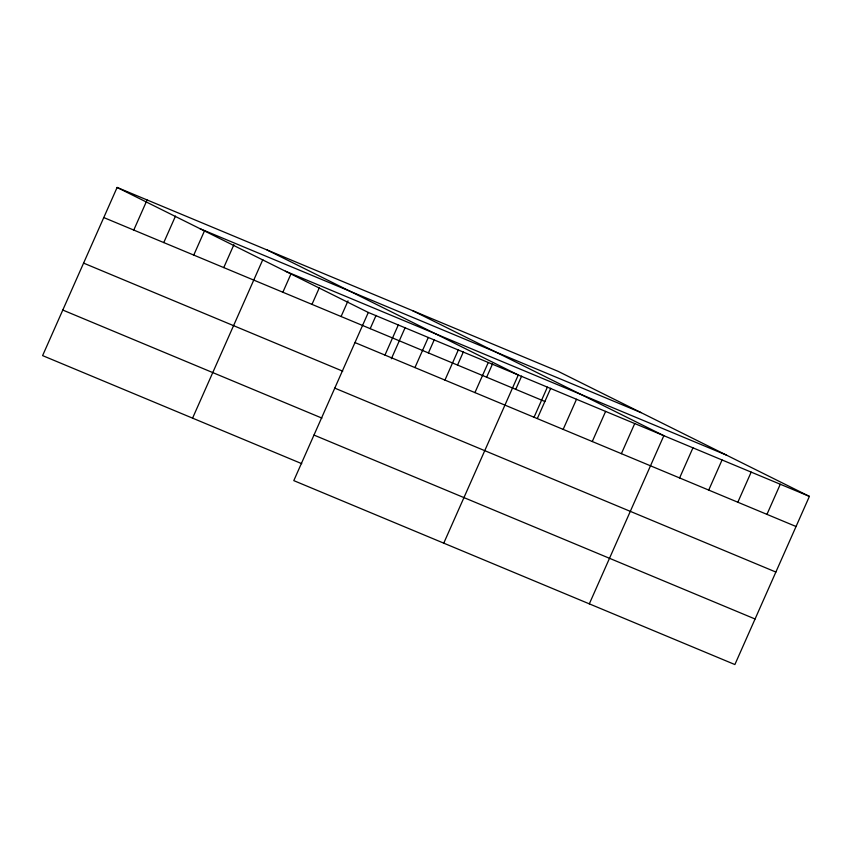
<?xml version="1.0" encoding="UTF-8"?>
<svg xmlns="http://www.w3.org/2000/svg" width="852" height="852" viewBox="0 0 852 852"><rect width="100%" height="100%" fill="white"/><g stroke="black" fill="none" stroke-linecap="round" stroke-linejoin="round"><path stroke-width="1.28" d="M117.118 187.451L368.309 312.46L293.791 480.624L734.882 664.549L809.4 496.386L558.209 371.376L117.118 187.451L42.6 355.614L301.746 463.669M133.764 230.072L147.108 199.954M163.765 242.575L175.501 216.078M193.755 255.078L204.437 230.988M223.756 267.592L233.895 244.705M192.573 418.14L262.821 259.626M282.864 292.236L290.862 274.174M311.97 304.377L319.447 287.507M341.088 316.518L348.021 300.852M370.194 328.659L376.073 315.4M384.955 355.082L398.299 324.963M391.345 358.777L405.179 327.541M414.945 367.585L428.29 337.477M428.418 352.93L434.296 339.682M444.946 380.098L458.291 349.98M457.535 365.071L463.403 351.823M474.937 392.602L488.281 362.494M486.641 377.212L492.52 363.964M443.754 543.161L518.282 374.997L267.091 249.987M515.758 389.353L521.626 376.105M534.044 417.246L547.389 387.138M537.431 418.279L550.743 388.246M563.161 429.387L576.506 399.279M592.268 441.528L605.612 411.42M621.385 453.669L634.729 423.55M589.318 603.855L663.836 435.692L412.656 310.682M679.608 477.94L692.953 447.832M708.715 490.081L722.059 459.973M737.832 502.222L751.176 472.114M766.949 514.363L780.283 484.255M200.007 228.698L641.109 412.634M285.409 271.202L726.511 455.138M368.309 312.46L809.4 496.386M103.774 217.558L544.875 401.494M354.964 342.568L796.056 526.504M83.592 263.119L342.728 371.174M334.772 388.129L775.874 572.054M62.792 310.053L321.928 418.108M313.973 435.063L755.074 618.999"/></g></svg>
